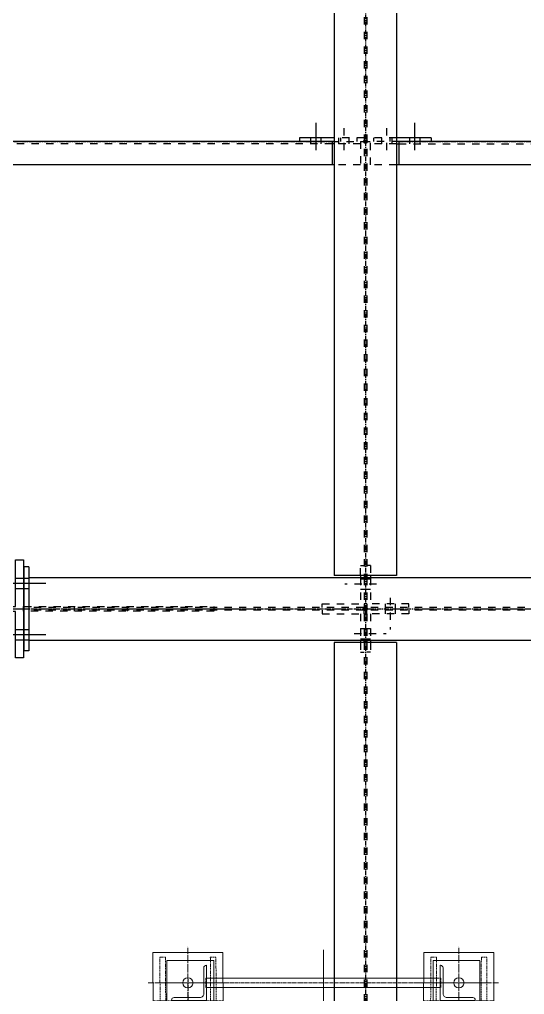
# Model space of a CAD drawing. Header units: inches. Extents: x 209270 to 234360, y -180214 to -150194.
# Drawn here: x 225772 to 226852, y -159189 to -157102 of the extents above; entities that cross this region are included whole.
import ezdxf

# ---------------------------------------------------------------- set-up
doc = ezdxf.new("R2010")
doc.units = ezdxf.units.IN
doc.header["$LTSCALE"] = 10
doc.header["$MEASUREMENT"] = 0
for name, pattern in [('CENTER', [2, 1.25, -0.25, 0.25, -0.25]), ('CENTER2', [1.125, 0.75, -0.125, 0.125, -0.125]), ('DXK_LINE_DOT2', [3.9198, 1.9599, -1.9599]), ('DXK_LINE_DOT5', [7.8785, 2.979, -0.9799, 0.9799, -0.9799, 0.9799, -0.9799]), ('HIDDEN', [0.375, 0.25, -0.125])]:
    doc.linetypes.add(name, pattern=pattern)
doc.layers.get('0').update_dxf_attribs({"color": 1})
for name, color, linetype in [('_BLUE_0', 5, 'Continuous'), ('_BLUE_1', 5, 'Continuous'), ('_BLUE_2', 5, 'Continuous'), ('_BLUE_4', 5, 'Continuous')]:
    doc.layers.add(name, color=color, linetype=linetype)
for name, color, linetype, lineweight in [('CEN', 1, 'CENTER', 9), ('CENTER', 1, 'CENTER', 9), ('DIM', 1, 'Continuous', 13), ('HIDDEN', 1, 'HIDDEN', 9), ('MAIN OBJECT', 1, 'Continuous', 18), ('STR25', 1, 'Continuous', 5), ('STRUC-25HD', 1, 'HIDDEN', 5)]:
    doc.layers.add(name, color=color, linetype=linetype, lineweight=lineweight)

# ---------------------------------------------------------------- blocks, each defined once
blk = doc.blocks.new('A$C34ae56dc')
at = {"layer": 'CEN'}
for p, q in [((0, 87.5), (0, -87.5)), ((77.7, 0.5), (-77.3, 0, 450449366.5))]:
    blk.add_line(p, q, dxfattribs=at)
at = {"layer": 'MAIN OBJECT', "ltscale": 0.2}
blk.add_circle((0, 0), 11, dxfattribs=at)
at = {"layer": 'STR25', "ltscale": 0.2}
blk.add_lwpolyline([(65.2, -74.5), (-64.8, -75), (-64.8, 75), (65.2, 75.5)], close=True, dxfattribs=at)
at = {"layer": 'STRUC-25HD'}
for points in [[(50.2, 75.5), (38.2, 75.5), (38.2, -74.5), (50.2, -74.5)], [(38.2, 48.5), (38.2, 60.5), (-54.8, 60), (-54.8, 48)], [(38.2, -47.5), (38.2, -59.5), (-54.8, -60), (-54.8, -48)]]:
    blk.add_lwpolyline(points, close=True, dxfattribs=at)
blk = doc.blocks.new('A$C1f4f58bd')
at = {"color": 2, "ltscale": 0.8, "elevation": 101552602.3}
for points in [[(4707.5, 2410), (4212.5, 2410)], [(4212.5, 2390), (4707.5, 2390)]]:
    blk.add_lwpolyline(points, dxfattribs=at)
at = {"layer": 'CEN'}
for p, q in [((4170, 2327.5, -815479761.5), (4170, 2472.5, -815479761.5)), ((4750, 2327.5, -815479761.5), (4750, 2472.5, -815479761.5)), ((4245, 2400, -815479761.5), (4100, 2400, -815479761.5)), ((4675, 2400, -815479761.5), (4820, 2400, -815479761.5))]:
    blk.add_line(p, q, dxfattribs=at)
at = {"layer": 'CENTER', "linetype": 'CENTER2'}
for p, q in [((4460, 2470.7), (4460, 2329.3)), ((4460, 2329.3), (4460, 2470.7)), ((4728.5, 2400), (4191.5, 2400))]:
    blk.add_line(p, q, dxfattribs=at)
at = {"layer": 'HIDDEN', "elevation": -99766209.1}
for points in [[(4208.5, 2390), (4208.5, 2410), (4212.5, 2410)], [(4711.5, 2390), (4711.5, 2410), (4707.5, 2410)], [(4711.5, 2390), (4711.5, 2410), (4707.5, 2410)], [(4212.5, 2390), (4208.5, 2390)], [(4707.5, 2390), (4711.5, 2390)], [(4707.5, 2390), (4711.5, 2390)]]:
    blk.add_lwpolyline(points, dxfattribs=at)
at = {"layer": 'MAIN OBJECT', "elevation": -815479761.5}
for points in [[(4225.2, 2447.6), (4125.2, 2447.6), (4125.2, 2347.6), (4225.2, 2347.6)], [(4694.8, 2447.6), (4794.8, 2447.6), (4794.8, 2347.6), (4694.8, 2347.6)]]:
    blk.add_lwpolyline(points, close=True, dxfattribs=at)
for points in [[(4135, 2362.5), (4210, 2362.5), (4210, 2437.5), (4209.5, 2437.5, 0.414214), (4204, 2432), (4204, 2377, -0.414214), (4195.5, 2368.5), (4140.5, 2368.5, 0.414214), (4135, 2363)], [(4785, 2362.5), (4710, 2362.5), (4710, 2437.5), (4710.5, 2437.5, -0.414214), (4716, 2432), (4716, 2377, 0.414214), (4724.5, 2368.5), (4779.5, 2368.5, -0.414214), (4785, 2363)]]:
    blk.add_lwpolyline(points, format="xyb", close=True, dxfattribs=at)
at = {"rotation": 270}
blk.add_blockref('A$C34ae56dc', (4170, 2400, -815479761.5), dxfattribs=at)
at = {"xscale": -1.000000000000001, "rotation": 90}
blk.add_blockref('A$C34ae56dc', (4750, 2400, -815479761.5), dxfattribs=at)
blk = doc.blocks.new('MECH_DRAWING')
at = {"layer": 'DIM'}
blk.add_blockref('A$C1f4f58bd', (221961.9, -161563.7, -450449365.8), dxfattribs=at)
blk = doc.blocks.new('GridLine-116860372-116906 - 114867')
at = {"layer": '_BLUE_2', "linetype": 'DXK_LINE_DOT5'}
blk.add_line((2535.4, 21320.8), (24512.1, 21320.8), dxfattribs=at)
blk = doc.blocks.new('Part-116860372-114980 - 114867')
at = {"layer": '_BLUE_1', "linetype": 'DXK_LINE_DOT2'}
for p, q in [((23601.4, 21324.4), (20549.8, 21324.4)), ((23601.4, 21317.3), (20549.8, 21317.3))]:
    blk.add_line(p, q, dxfattribs=at)
at = {"layer": '_BLUE_2', "linetype": 'Continuous'}
for p, q in [((20549.8, 21404.1), (20549.8, 21237.6)), ((23601.4, 21404.1), (20549.8, 21404.1)), ((20549.8, 21237.6), (23601.4, 21237.6))]:
    blk.add_line(p, q, dxfattribs=at)
at = {"layer": '_BLUE_4', "linetype": 'CENTER'}
blk.add_line((20200.6, 21320.8), (23950.6, 21320.8), dxfattribs=at)
blk = doc.blocks.new('Part-116860372-115056 - 114867')
at = {"layer": '_BLUE_4', "linetype": 'Continuous'}
for points in [[(21450.6, 22565.8, -1), (21450.6, 22575.8, -1)], [(22700.6, 22565.8, -1), (22700.6, 22575.8, -1)]]:
    blk.add_hatch(color=256, dxfattribs=at).paths.add_polyline_path(points)
at = {"layer": '_BLUE_1', "linetype": 'DXK_LINE_DOT2'}
for p, q in [((21464.1, 22508.3), (21464.1, 22570.8)), ((21540.1, 22570.8), (21464.1, 22570.8)), ((21533.8, 22564.6), (21464.1, 22564.6)), ((21540.1, 22564.6), (22611.1, 22564.6)), ((22687, 22570.8), (22611.1, 22570.8)), ((22687, 22564.6), (22617.3, 22564.6)), ((22687, 22508.3), (22687, 22570.8)), ((21533.8, 22508.3), (21464.1, 22508.3)), ((22687, 22508.3), (22617.3, 22508.3))]:
    blk.add_line(p, q, dxfattribs=at)
at = {"layer": '_BLUE_2', "linetype": 'Continuous'}
for p, q in [((21533.8, 22564.6), (21540.1, 22564.6)), ((22611.1, 22570.8), (21540.1, 22570.8)), ((21540.1, 22570.8), (21540.1, 22508.3)), ((22611.1, 22570.8), (22611.1, 22508.3)), ((22617.3, 22564.6), (22611.1, 22564.6)), ((22617.3, 22508.3), (21533.8, 22508.3))]:
    blk.add_line(p, q, dxfattribs=at)
at = {"layer": '_BLUE_4', "linetype": 'CENTER'}
for p, q in [((21450.6, 22570.8), (21464.1, 22570.8)), ((21540.1, 22570.8), (22611.1, 22570.8)), ((22687, 22570.8), (22700.6, 22570.8))]:
    blk.add_line(p, q, dxfattribs=at)
at = {"layer": '_BLUE_4', "linetype": 'Continuous'}
for centre in [(21450.6, 22570.8), (22700.6, 22570.8)]:
    blk.add_circle(centre, 5, dxfattribs=at)
blk = doc.blocks.new('Part-116860372-114956 - 114867')
at = {"layer": '_BLUE_4', "linetype": 'Continuous'}
blk.add_hatch(color=256, dxfattribs=at).paths.add_polyline_path([(20200.6, 21315.8, -1), (20200.6, 21325.8, -1)])
at = {"layer": '_BLUE_2', "linetype": 'Continuous'}
for p, q in [((19865.1, 21189.6), (19865.1, 21452.1)), ((19865.1, 21452.1), (19886.9, 21452.1)), ((19886.9, 21452.1), (19886.9, 21327.6)), ((20514.3, 21452.1), (20536, 21452.1)), ((20514.3, 21327.6), (20514.3, 21452.1)), ((20536, 21452.1), (20536, 21189.6)), ((19886.9, 21327.6), (20514.3, 21327.6)), ((20514.3, 21314.1), (19886.9, 21314.1)), ((19886.9, 21314.1), (19886.9, 21189.6)), ((20514.3, 21189.6), (20514.3, 21314.1)), ((19886.9, 21189.6), (19865.1, 21189.6)), ((20536, 21189.6), (20514.3, 21189.6))]:
    blk.add_line(p, q, dxfattribs=at)
at = {"layer": '_BLUE_4', "linetype": 'CENTER'}
blk.add_line((20200.6, 21320.8), (20200.6, 21320.8), dxfattribs=at)
at = {"layer": '_BLUE_4', "linetype": 'Continuous'}
blk.add_circle((20200.6, 21320.8), 5, dxfattribs=at)
blk = doc.blocks.new('Part-116860372-114977 - 114867')
at = {"layer": '_BLUE_4', "linetype": 'Continuous'}
blk.add_hatch(color=256, dxfattribs=at).paths.add_polyline_path([(21450.6, 21315.8, -1), (21450.6, 21325.8, -1)])
at = {"layer": '_BLUE_1', "linetype": 'DXK_LINE_DOT2'}
for p, q in [((21447, 24981.3), (21447, 21410.3)), ((21454.1, 24981.3), (21454.1, 21410.3)), ((21447, 21404.1), (21447, 21334.4)), ((21454.1, 21404.1), (21454.1, 21334.4)), ((21454.1, 21334.4), (21447, 21334.4))]:
    blk.add_line(p, q, dxfattribs=at)
at = {"layer": '_BLUE_2', "linetype": 'Continuous'}
for p, q in [((21367.3, 24981.3), (21367.3, 21410.3)), ((21533.8, 24981.3), (21533.8, 21410.3)), ((21533.8, 21410.3), (21367.3, 21410.3)), ((21447, 21410.3), (21447, 21404.1)), ((21454.1, 21410.3), (21454.1, 21404.1))]:
    blk.add_line(p, q, dxfattribs=at)
at = {"layer": '_BLUE_4', "linetype": 'CENTER'}
blk.add_line((21450.6, 25070.8), (21450.6, 21320.8), dxfattribs=at)
at = {"layer": '_BLUE_4', "linetype": 'Continuous'}
blk.add_circle((21450.6, 21320.8), 5, dxfattribs=at)
blk = doc.blocks.new('Part-116860372-115370 - 114867')
at = {"layer": '_BLUE_1', "linetype": 'DXK_LINE_DOT2'}
for p, q in [((21464.1, 21436.9), (21454.1, 21436.9)), ((21464.1, 21436.9), (21464.1, 21410.3)), ((21454.1, 21410.3), (21454.1, 21404.1)), ((21464.1, 21404.1), (21464.1, 21334.4)), ((21454.1, 21334.4), (21454.1, 21324.4)), ((21566.6, 21334.4), (21464.1, 21334.4)), ((21566.6, 21324.4), (21566.6, 21334.4))]:
    blk.add_line(p, q, dxfattribs=at)
at = {"layer": '_BLUE_2', "linetype": 'Continuous'}
blk.add_line((21464.1, 21410.3), (21464.1, 21404.1), dxfattribs=at)
blk = doc.blocks.new('Part-116860372-115000 - 114867')
at = {"layer": '_BLUE_4', "linetype": 'Continuous'}
for points in [[(21450.6, 21315.8, -1), (21450.6, 21325.8, -1)], [(21450.6, 18803.3, -1), (21450.6, 18813.3, -1)]]:
    blk.add_hatch(color=256, dxfattribs=at).paths.add_polyline_path(points)
at = {"layer": '_BLUE_1', "linetype": 'DXK_LINE_DOT2'}
for p, q in [((21447, 21307.3), (21447, 21237.6)), ((21447, 21307.3), (21454.1, 21307.3)), ((21454.1, 21307.3), (21454.1, 21237.6)), ((21447, 21231.3), (21447, 18918.1)), ((21454.1, 21231.3), (21454.1, 18918.1)), ((21367.3, 18911.9), (21367.3, 18822.5)), ((21447, 18911.9), (21447, 18822.5)), ((21454.1, 18822.5), (21454.1, 18911.9)), ((21533.8, 18911.9), (21533.8, 18822.5)), ((21367.3, 18822.5), (21533.8, 18822.5))]:
    blk.add_line(p, q, dxfattribs=at)
at = {"layer": '_BLUE_2', "linetype": 'Continuous'}
for p, q in [((21367.3, 21231.3), (21367.3, 18911.9)), ((21533.8, 21231.3), (21367.3, 21231.3)), ((21447, 21237.6), (21447, 21231.3)), ((21454.1, 21237.6), (21454.1, 21231.3)), ((21533.8, 21231.3), (21533.8, 18911.9)), ((21533.8, 18918.1), (21367.3, 18918.1)), ((21447, 18918.1), (21447, 18911.9)), ((21454.1, 18918.1), (21454.1, 18911.9))]:
    blk.add_line(p, q, dxfattribs=at)
at = {"layer": '_BLUE_4', "linetype": 'CENTER'}
blk.add_line((21450.6, 21320.8), (21450.6, 18808.3), dxfattribs=at)
at = {"layer": '_BLUE_4', "linetype": 'Continuous'}
for centre in [(21450.6, 21320.8), (21450.6, 18808.3)]:
    blk.add_circle(centre, 5, dxfattribs=at)
blk = doc.blocks.new('Part-116860372-115055 - 114867')
at = {"layer": '_BLUE_4', "linetype": 'Continuous'}
for points in [[(20200.6, 22565.8, -1), (20200.6, 22575.8, -1)], [(21450.6, 22565.8, -1), (21450.6, 22575.8, -1)]]:
    blk.add_hatch(color=256, dxfattribs=at).paths.add_polyline_path(points)
at = {"layer": '_BLUE_1', "linetype": 'DXK_LINE_DOT2'}
for p, q in [((20214.1, 22570.8), (20214.1, 22508.3)), ((20290.1, 22570.8), (20214.1, 22570.8)), ((20283.8, 22564.6), (20214.1, 22564.6)), ((21361.1, 22564.6), (20290.1, 22564.6)), ((21361.1, 22570.8), (21437, 22570.8)), ((21437, 22564.6), (21367.3, 22564.6)), ((21437, 22570.8), (21437, 22508.3)), ((20283.8, 22508.3), (20214.1, 22508.3)), ((21437, 22508.3), (21367.3, 22508.3))]:
    blk.add_line(p, q, dxfattribs=at)
at = {"layer": '_BLUE_2', "linetype": 'Continuous'}
for p, q in [((20290.1, 22564.6), (20283.8, 22564.6)), ((21361.1, 22570.8), (20290.1, 22570.8)), ((20290.1, 22508.3), (20290.1, 22570.8)), ((21361.1, 22570.8), (21361.1, 22508.3)), ((21367.3, 22564.6), (21361.1, 22564.6)), ((21367.3, 22508.3), (20283.8, 22508.3))]:
    blk.add_line(p, q, dxfattribs=at)
at = {"layer": '_BLUE_4', "linetype": 'CENTER'}
for p, q in [((20200.6, 22570.8), (20214.1, 22570.8)), ((20290.1, 22570.8), (21361.1, 22570.8)), ((21437, 22570.8), (21450.6, 22570.8))]:
    blk.add_line(p, q, dxfattribs=at)
at = {"layer": '_BLUE_4', "linetype": 'Continuous'}
for centre in [(20200.6, 22570.8), (21450.6, 22570.8)]:
    blk.add_circle(centre, 5, dxfattribs=at)
blk = doc.blocks.new('Bolt-116860372-115730 - 114867')
at = {"layer": '_BLUE_1', "linetype": 'DXK_LINE_DOT2'}
for p, q in [((21507.9, 22548.3), (21507.9, 22620.8)), ((21494.1, 22570.8), (21494.1, 22580.8)), ((21494.1, 22564.6), (21494.1, 22570.8)), ((21521.6, 22570.8), (21521.6, 22580.8)), ((21521.6, 22564.6), (21521.6, 22570.8))]:
    blk.add_line(p, q, dxfattribs=at)
at = {"layer": '_BLUE_2', "linetype": 'Continuous'}
for p, q in [((21582.9, 22548.3), (21582.9, 22620.8)), ((21569.1, 22570.8), (21569.1, 22580.8)), ((21569.1, 22564.6), (21569.1, 22570.8)), ((21596.6, 22570.8), (21596.6, 22580.8)), ((21596.6, 22564.6), (21596.6, 22570.8))]:
    blk.add_line(p, q, dxfattribs=at)
blk = doc.blocks.new('Part-116860372-115365 - 114867')
at = {"layer": '_BLUE_1', "linetype": 'DXK_LINE_DOT2'}
for p, q in [((21454.1, 21307.3), (21454.1, 21317.3)), ((21566.6, 21307.3), (21464.1, 21307.3)), ((21464.1, 21307.3), (21464.1, 21237.6)), ((21566.6, 21317.3), (21566.6, 21307.3)), ((21454.1, 21231.3), (21454.1, 21237.6)), ((21464.1, 21231.3), (21464.1, 21204.8)), ((21464.1, 21204.8), (21454.1, 21204.8))]:
    blk.add_line(p, q, dxfattribs=at)
at = {"layer": '_BLUE_2', "linetype": 'Continuous'}
blk.add_line((21464.1, 21237.6), (21464.1, 21231.3), dxfattribs=at)
blk = doc.blocks.new('Part-116860372-115366 - 114867')
at = {"layer": '_BLUE_1', "linetype": 'DXK_LINE_DOT2'}
for p, q in [((21334.5, 21317.3), (21334.5, 21307.3)), ((21334.5, 21307.3), (21437, 21307.3)), ((21437, 21307.3), (21437, 21237.6)), ((21447, 21307.3), (21447, 21317.3)), ((21437, 21231.3), (21437, 21204.8)), ((21447, 21231.3), (21447, 21237.6)), ((21437, 21204.8), (21447, 21204.8))]:
    blk.add_line(p, q, dxfattribs=at)
at = {"layer": '_BLUE_2', "linetype": 'Continuous'}
blk.add_line((21437, 21237.6), (21437, 21231.3), dxfattribs=at)
blk = doc.blocks.new('Bolt-116860372-115367 - 114867')
at = {"layer": '_BLUE_1', "linetype": 'DXK_LINE_DOT2'}
for p, q in [((21420.8, 21254.8), (21505.8, 21254.8)), ((21437, 21268.5), (21447, 21268.5)), ((21447, 21268.5), (21454.1, 21268.5)), ((21454.1, 21268.5), (21464.1, 21268.5)), ((21437, 21241), (21447, 21241)), ((21447, 21241), (21454.1, 21241)), ((21454.1, 21241), (21464.1, 21241))]:
    blk.add_line(p, q, dxfattribs=at)
blk = doc.blocks.new('Part-116860372-115369 - 114867')
at = {"layer": '_BLUE_1', "linetype": 'DXK_LINE_DOT2'}
for p, q in [((21437, 21410.3), (21437, 21436.9)), ((21437, 21436.9), (21447, 21436.9)), ((21437, 21404.1), (21437, 21334.4)), ((21447, 21410.3), (21447, 21404.1)), ((21334.5, 21324.4), (21334.5, 21334.4)), ((21334.5, 21334.4), (21437, 21334.4)), ((21447, 21334.4), (21447, 21324.4))]:
    blk.add_line(p, q, dxfattribs=at)
at = {"layer": '_BLUE_2', "linetype": 'Continuous'}
blk.add_line((21437, 21410.3), (21437, 21404.1), dxfattribs=at)
blk = doc.blocks.new('Bolt-116860372-115371 - 114867')
at = {"layer": '_BLUE_1', "linetype": 'DXK_LINE_DOT2'}
for p, q in [((21480.4, 21386.9), (21395.4, 21386.9)), ((21447, 21400.6), (21437, 21400.6)), ((21454.1, 21400.6), (21447, 21400.6)), ((21464.1, 21400.6), (21454.1, 21400.6)), ((21447, 21373.1), (21437, 21373.1)), ((21454.1, 21373.1), (21447, 21373.1)), ((21464.1, 21373.1), (21454.1, 21373.1))]:
    blk.add_line(p, q, dxfattribs=at)
blk = doc.blocks.new('Bolt-116860372-115383 - 114867')
at = {"layer": '_BLUE_1', "linetype": 'DXK_LINE_DOT2'}
for p, q in [((21502.9, 21334.4), (21502.9, 21324.4)), ((21516.6, 21350.6), (21516.6, 21265.6)), ((21530.4, 21334.4), (21530.4, 21324.4)), ((21502.9, 21324.4), (21502.9, 21317.3)), ((21502.9, 21317.3), (21502.9, 21307.3)), ((21530.4, 21324.4), (21530.4, 21317.3)), ((21530.4, 21317.3), (21530.4, 21307.3))]:
    blk.add_line(p, q, dxfattribs=at)
blk = doc.blocks.new('Part-116860372-115735 - 114867')
at = {"layer": '_BLUE_1', "linetype": 'DXK_LINE_DOT2'}
for p, q in [((21447, 22580.8), (21367.3, 22580.8)), ((21384.5, 22570.8), (21384.5, 22580.8)), ((21428.3, 22570.8), (21428.3, 22580.8)), ((21447, 22580.8), (21447, 22570.8))]:
    blk.add_line(p, q, dxfattribs=at)
at = {"layer": '_BLUE_2', "linetype": 'Continuous'}
for p, q in [((21367.3, 22580.8), (21274.5, 22580.8)), ((21274.5, 22580.8), (21274.5, 22570.8)), ((21367.3, 22570.8), (21361.1, 22570.8))]:
    blk.add_line(p, q, dxfattribs=at)
blk = doc.blocks.new('Part-116860372-115729 - 114867')
at = {"layer": '_BLUE_1', "linetype": 'DXK_LINE_DOT2'}
for p, q in [((21533.8, 22580.8), (21454.1, 22580.8)), ((21472.9, 22570.8), (21472.9, 22580.8)), ((21516.6, 22570.8), (21516.6, 22580.8))]:
    blk.add_line(p, q, dxfattribs=at)
at = {"layer": '_BLUE_2', "linetype": 'Continuous'}
for p, q in [((21626.6, 22580.8), (21533.8, 22580.8)), ((21540.1, 22570.8), (21533.8, 22570.8)), ((21626.6, 22580.8), (21626.6, 22570.8))]:
    blk.add_line(p, q, dxfattribs=at)
blk = doc.blocks.new('Bolt-116860372-115736 - 114867')
at = {"layer": '_BLUE_1', "linetype": 'DXK_LINE_DOT2'}
for p, q in [((21393.3, 22548.3), (21393.3, 22620.8)), ((21379.5, 22570.8), (21379.5, 22580.8)), ((21379.5, 22564.6), (21379.5, 22570.8)), ((21407, 22570.8), (21407, 22580.8)), ((21407, 22564.6), (21407, 22570.8))]:
    blk.add_line(p, q, dxfattribs=at)
at = {"layer": '_BLUE_2', "linetype": 'Continuous'}
for p, q in [((21318.3, 22548.3), (21318.3, 22620.8)), ((21304.5, 22570.8), (21304.5, 22580.8)), ((21304.5, 22564.6), (21304.5, 22570.8)), ((21332, 22570.8), (21332, 22580.8)), ((21332, 22564.6), (21332, 22570.8))]:
    blk.add_line(p, q, dxfattribs=at)
blk = doc.blocks.new('Bolt-116860372-116628 - 114867')
at = {"layer": '_BLUE_2', "linetype": 'Continuous'}
for p, q in [((20498, 21389.6), (20595.5, 21389.6)), ((20498, 21389.6), (20595.5, 21389.6)), ((20514.3, 21403.3), (20536, 21403.3)), ((20514.3, 21403.3), (20536, 21403.3)), ((20537.3, 21403.3), (20549.8, 21403.3)), ((20537.3, 21403.3), (20549.8, 21403.3)), ((20514.3, 21375.8), (20536, 21375.8)), ((20514.3, 21375.8), (20536, 21375.8)), ((20537.3, 21375.8), (20549.8, 21375.8)), ((20537.3, 21375.8), (20549.8, 21375.8)), ((20514.3, 21265.8), (20536, 21265.8)), ((20514.3, 21265.8), (20536, 21265.8)), ((20537.3, 21265.8), (20549.8, 21265.8)), ((20537.3, 21265.8), (20549.8, 21265.8)), ((20498, 21252.1), (20595.5, 21252.1)), ((20498, 21252.1), (20595.5, 21252.1)), ((20514.3, 21238.3), (20536, 21238.3)), ((20514.3, 21238.3), (20536, 21238.3)), ((20537.3, 21238.3), (20549.8, 21238.3)), ((20537.3, 21238.3), (20549.8, 21238.3))]:
    blk.add_line(p, q, dxfattribs=at)
blk = doc.blocks.new('Part-116860372-116627 - 114867')
at = {"layer": '_BLUE_1', "linetype": 'DXK_LINE_DOT2'}
blk.add_line((20549.8, 21404.1), (20549.8, 21237.6), dxfattribs=at)
at = {"layer": '_BLUE_2', "linetype": 'Continuous'}
for p, q in [((20549.8, 21433.3), (20537.3, 21433.3)), ((20537.3, 21208.3), (20537.3, 21433.3)), ((20549.8, 21433.3), (20549.8, 21404.1)), ((20549.8, 21237.6), (20549.8, 21208.3)), ((20549.8, 21208.3), (20537.3, 21208.3))]:
    blk.add_line(p, q, dxfattribs=at)
blk = doc.blocks.new('Part-116860372-116702 - 114867')
at = {"layer": '_BLUE_1', "linetype": 'DXK_LINE_DOT2'}
for p, q in [((20536, 21314.6), (20536, 21327.1)), ((20537.3, 21327.1), (21045.1, 21327.1)), ((21045.1, 21314.6), (20537.3, 21314.6)), ((20672.3, 21314.6), (20672.3, 21327.1)), ((20814.4, 21314.6), (20814.4, 21327.1)), ((21045.1, 21327.1), (21045.1, 21314.6))]:
    blk.add_line(p, q, dxfattribs=at)
at = {"layer": '_BLUE_2', "linetype": 'Continuous'}
for p, q in [((20536, 21327.1), (20537.3, 21327.1)), ((20537.3, 21314.6), (20536, 21314.6))]:
    blk.add_line(p, q, dxfattribs=at)
blk = doc.blocks.new('STR_DRAWING')
at = {"layer": '_BLUE_0', "xscale": 0.8, "yscale": 0.8, "zscale": 0.8}
for name in ['Part-116860372-114977 - 114867', 'Bolt-116860372-115736 - 114867', 'Bolt-116860372-115730 - 114867', 'Part-116860372-115055 - 114867', 'Part-116860372-115735 - 114867', 'Part-116860372-115056 - 114867', 'Part-116860372-115729 - 114867', 'GridLine-116860372-116906 - 114867', 'Part-116860372-114956 - 114867', 'Part-116860372-116627 - 114867', 'Part-116860372-115369 - 114867', 'Part-116860372-115370 - 114867', 'Part-116860372-114980 - 114867', 'Bolt-116860372-116628 - 114867', 'Bolt-116860372-115371 - 114867', 'Bolt-116860372-115383 - 114867', 'Part-116860372-116702 - 114867', 'Part-116860372-115000 - 114867', 'Part-116860372-115366 - 114867', 'Part-116860372-115365 - 114867', 'Bolt-116860372-115367 - 114867']:
    blk.add_blockref(name, (971.5, 4264.2), dxfattribs=at)

msp = doc.modelspace()

# ---------------------------------------------------------------- block references
msp.add_blockref('MECH_DRAWING', (0, 0))
at = {"xscale": 0.9999999999078191, "yscale": 1.0000000000951985}
msp.add_blockref('STR_DRAWING', (208379.9, -179684.5), dxfattribs=at)

doc.saveas('drawing.dxf')
